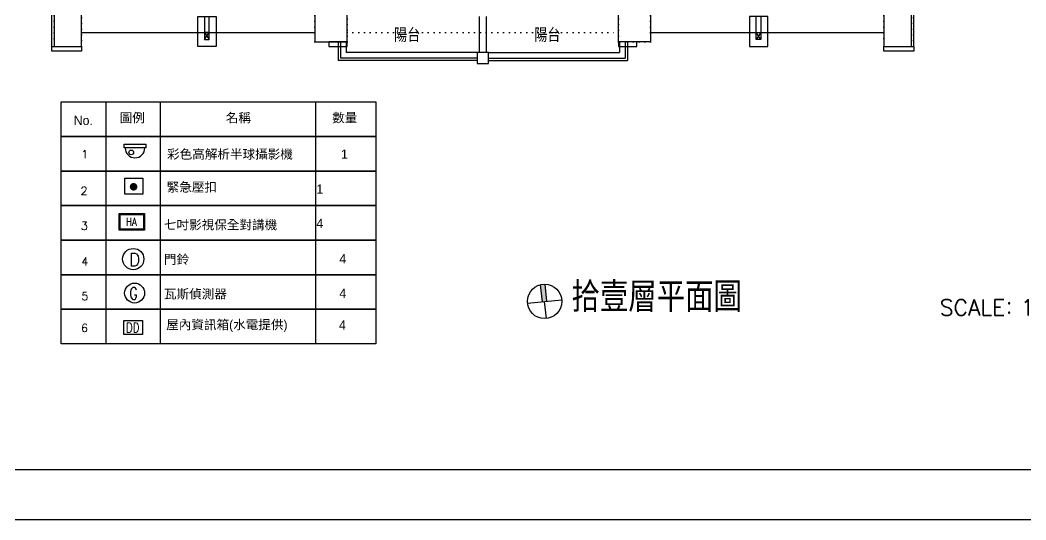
# Model space of a CAD drawing. Header units: millimetres. Extents: x 45074 to 106565, y 51012 to 60222.
# Drawn here: x 102684 to 104872, y 53890 to 54978 of the extents above; entities that cross this region are included whole.
import ezdxf
from ezdxf.enums import TextEntityAlignment as Align

# ---------------------------------------------------------------- set-up
doc = ezdxf.new("R2010")
doc.units = ezdxf.units.MM
doc.header["$LTSCALE"] = 50
doc.header["$MEASUREMENT"] = 0
doc.linetypes.add('ACISOTGL', pattern=[3, 2, -1])
doc.linetypes.add('DOT', pattern=[0.25, 0, -0.25])
doc.layers.get('0').update_dxf_attribs({"color": 8, "linetype": 'CONTINUOUS'})
for name, color, linetype in [('00', 7, 'DOT'), ('22-TVB', 7, 'CONTINUOUS'), ('22-監控', 3, 'CONTINUOUS'), ('22-車位上色', 50, 'CONTINUOUS')]:
    doc.layers.add(name, color=color, linetype=linetype)
doc.styles.add('C1', font='SIMPLEX.shx', dxfattribs={"bigfont": 'CHINESET.shx'})
doc.styles.add('COMPLEX', font='COMPLEX.SHX')
doc.styles.add('DAYUM', font='romant.shx', dxfattribs={"width": 0.8, "bigfont": 'china.shx'})
doc.styles.add('JECMH', font='SIMPLEX.SHX', dxfattribs={"bigfont": 'JECM.SHX'})
doc.styles.add('NOTHING', font='TC-SIMP.SHX', dxfattribs={"bigfont": 'AE.SHX'})
doc.styles.get("Standard").update_dxf_attribs({"font": 'romanc', "bigfont": 'CHINA.SHX'})
doc.styles.add('標楷', font='c2.shx', dxfattribs={"bigfont": 'china.shx'})

# ---------------------------------------------------------------- blocks, each defined once
blk = doc.blocks.new('$$AR03-4')
for p, q in [((-18, 135), (-18, 268.8)), ((18, 135), (18, 268.8)), ((-135, 135), (135, 135)), ((0, 0), (0, 135))]:
    blk.add_line(p, q)
blk.add_circle((0, 135), 135)
at = {"linetype": 'Continuous'}
for points in [[(0, 270), (0, 135), (-18, 268.8), (-18, 135)], [(0, 270), (0, 135), (18, 268.8), (18, 135)]]:
    blk.add_solid(points, dxfattribs=at)
blk = doc.blocks.new('A$C10949')
for p, q in [((330, 2147.5), (330, 2226)), ((345, 2147.5), (345, 2226)), ((-257.5, 2182.5), (-267.5, 2197.5)), ((-257.5, 2197.5), (-267.5, 2197.5)), ((-267.5, 2197.5), (-267.5, 2147.5)), ((-257.5, 2197.5), (-267.5, 2182.5)), ((-257.5, 2147.5), (-257.5, 2197.5)), ((942.5, 2197.5), (932.5, 2197.5)), ((942.5, 2197.5), (932.5, 2182.5)), ((942.5, 2182.5), (932.5, 2197.5)), ((932.5, 2197.5), (932.5, 2147.5)), ((942.5, 2147.5), (942.5, 2197.5)), ((-267.5, 2182.5), (-257.5, 2182.5)), ((932.5, 2182.5), (942.5, 2182.5)), ((-810, 27.5), (-810, 512.5)), ((-810, 512.5), (-810, 512.5)), ((-805, 512.5), (-810, 512.5)), ((1060, 512.5), (1065, 512.5)), ((1065, 27.5), (1065, 512.5)), ((-477.5, 92.5), (-477.5, 42.5)), ((-467.5, 42.5), (-467.5, 92.5)), ((120, 92.5), (120, 14)), ((135, 92.5), (135, 14)), ((722.5, 42.5), (722.5, 92.5)), ((732.5, 92.5), (732.5, 42.5)), ((-467.5, 57.5), (-477.5, 57.5)), ((-477.5, 42.5), (-467.5, 57.5)), ((-477.5, 57.5), (-467.5, 42.5)), ((732.5, 57.5), (722.5, 42.5)), ((732.5, 42.5), (722.5, 57.5)), ((722.5, 57.5), (732.5, 57.5)), ((-477.5, 42.5), (-467.5, 42.5)), ((732.5, 42.5), (722.5, 42.5))]:
    blk.add_line(p, q)
for points in [[(325, 2226), (350, 2226), (350, 2250), (325, 2250)], [(-595, 2212.5), (-525, 2212.5), (-525, 2202.5), (-595, 2202.5)], [(-282.5, 2147.5), (-242.5, 2147.5), (-242.5, 2212.5), (-282.5, 2212.5)], [(2.5, 2202.5), (42.5, 2202.5), (42.5, 2212.5), (2.5, 2212.5)], [(632.5, 2202.5), (672.5, 2202.5), (672.5, 2212.5), (632.5, 2212.5)], [(957.5, 2147.5), (917.5, 2147.5), (917.5, 2212.5), (957.5, 2212.5)], [(1200, 2212.5), (1270, 2212.5), (1270, 2202.5), (1200, 2202.5)], [(-492.5, 92.5), (-452.5, 92.5), (-452.5, 27.5), (-492.5, 27.5)], [(747.5, 92.5), (707.5, 92.5), (707.5, 27.5), (747.5, 27.5)], [(-810, 27.5), (-745, 27.5), (-745, 17.5), (-810, 17.5)], [(-207.5, 27.5), (-167.5, 27.5), (-167.5, 37.5), (-207.5, 37.5)], [(422.5, 27.5), (462.5, 27.5), (462.5, 37.5), (422.5, 37.5)], [(1000, 27.5), (1065, 27.5), (1065, 17.5), (1000, 17.5)], [(115, -10), (140, -10), (140, 14), (115, 14)]]:
    blk.add_lwpolyline(points, close=True)
blk = doc.blocks.new('ccd2')
at = {"layer": '22-監控', "color": 6}
for p, q in [((48945.7, -25804.4), (48945.7, -25794.7)), ((48945.7, -25794.7), (48999.2, -25794.7)), ((48999.2, -25794.7), (48999.2, -25804.4)), ((48999.2, -25804.4), (48945.7, -25804.4))]:
    blk.add_line(p, q, dxfattribs=at)
blk.add_circle((48963.1, -25815.3), 5.8, dxfattribs=at)
blk.add_arc((48972.5, -25804.4), 24.5, 180, 0, dxfattribs=at)
blk = doc.blocks.new('HA')
at = {"layer": '22-監控', "color": 1}
for points in [[(-96822.4, -56290), (-96663.2, -56290), (-96663.2, -56394.3), (-96822.4, -56394.3)], [(-96816.1, -56296.3), (-96669.6, -56296.3), (-96669.6, -56388.4), (-96816.1, -56388.4)]]:
    blk.add_lwpolyline(points, close=True, dxfattribs=at)
at = {"layer": '22-監控', "color": 1, "style": 'DAYUM', "width": 0.8}
blk.add_text('HA', height=49.51, dxfattribs=at).set_placement((-96745.2, -56341.9), align=Align.MIDDLE)
blk = doc.blocks.new('G')
at = {"layer": '22-監控', "color": 1}
blk.add_circle((-96737.5, -59012.7), 69.7, dxfattribs=at)
at = {"layer": '22-監控', "color": 1, "style": 'DAYUM', "width": 0.8}
blk.add_text('G', height=83.3, dxfattribs=at).set_placement((-96775.3, -59056.6))
blk = doc.blocks.new('押扣')
at = {"layer": '22-監控', "color": 3}
blk.add_lwpolyline([(82359, -77669), (82554, -77669), (82554, -77844), (82359, -77844)], close=True, dxfattribs=at)
at = {"layer": '22-監控', "color": 3, "const_width": 41.5}
blk.add_lwpolyline([(82434, -77763, 1), (82475, -77763, 1)], format="xyb", close=True, dxfattribs=at)
blk = doc.blocks.new('D')
at = {"layer": '22-監控', "color": 3}
blk.add_circle((53029, -109364.5), 77.2, dxfattribs=at)
at = {"layer": '22-監控', "color": 3, "insert": (52997.2, -109322.4), "char_height": 92.2, "attachment_point": 1, "style": 'COMPLEX'}
blk.add_mtext_dynamic_manual_height_columns('D', width=59.494, gutter_width=576, heights=[0], dxfattribs=at)
blk = doc.blocks.new('DD')
at = {"layer": '22-車位上色', "color": 1}
blk.add_lwpolyline([(-96862, -56938), (-96594, -56938), (-96594, -57139), (-96862, -57139)], close=True, dxfattribs=at)
at = {"layer": '22-TVB', "color": 1, "style": 'DAYUM', "width": 0.8}
blk.add_text('DD', height=137.5, dxfattribs=at).set_placement((-96834, -57109))

msp = doc.modelspace()

# ---------------------------------------------------------------- linework, layer by layer
for p, q in [((102817.857, 54950.566), (103325.357, 54950.566)), ((104055.357, 54950.566), (104562.857, 54950.566)), ((103375.857, 54930.566), (103375.857, 54890.066)), ((103380.857, 54930.566), (103380.857, 54895.066)), ((103392.857, 54930.566), (103392.857, 54907.066)), ((103987.857, 54930.566), (103987.857, 54907.066)), ((103999.857, 54930.566), (103999.857, 54895.066)), ((104004.857, 54930.566), (104004.857, 54890.066)), ((103677.857, 54890.066), (103375.857, 54890.066)), ((103677.857, 54895.066), (103380.857, 54895.066)), ((103677.857, 54907.066), (103392.857, 54907.066)), ((103702.857, 54907.066), (103987.857, 54907.066)), ((103702.857, 54895.066), (103999.857, 54895.066)), ((103702.857, 54890.066), (104004.857, 54890.066))]:
    msp.add_line(p, q)
at = {"color": 4, "linetype": 'Continuous'}
msp.add_line((98331.562, 53999.77), (106116.562, 53999.77), dxfattribs=at)
at = {"color": 7, "linetype": 'Continuous'}
msp.add_line((106261.562, 53889.77), (98196.562, 53889.77), dxfattribs=at)
for points in [[(102757.857, 54920.566), (102817.857, 54920.566), (102817.857, 55000.566), (102757.857, 55000.566)], [(103325.357, 54930.566), (103395.357, 54930.566), (103395.357, 55000.566), (103325.357, 55000.566)], [(104055.357, 54930.566), (103985.357, 54930.566), (103985.357, 55000.566), (104055.357, 55000.566)], [(104562.857, 54920.566), (104622.857, 54920.566), (104622.857, 55000.566), (104562.857, 55000.566)], [(104562.857, 54920.566), (104622.857, 54920.566), (104622.857, 55000.566), (104562.857, 55000.566)]]:
    msp.add_lwpolyline(points, close=True)
at = {"layer": '00'}
for p, q in [((102817.857, 54950.566), (103325.357, 54950.566)), ((103395.357, 54950.566), (103985.357, 54950.566)), ((104055.357, 54950.566), (104562.857, 54950.566))]:
    msp.add_line(p, q, dxfattribs=at)
for points in [[(102757.857, 54920.566), (102817.857, 54920.566), (102817.857, 55000.566), (102757.857, 55000.566)], [(103325.357, 54930.566), (103395.357, 54930.566), (103395.357, 55000.566), (103325.357, 55000.566)], [(104055.357, 54930.566), (103985.357, 54930.566), (103985.357, 55000.566), (104055.357, 55000.566)], [(104562.857, 54920.566), (104622.857, 54920.566), (104622.857, 55000.566), (104562.857, 55000.566)]]:
    msp.add_lwpolyline(points, close=True, dxfattribs=at)
at = {"layer": '22-監控', "color": 30}
for p, q in [((102870.658, 54799.757), (102870.658, 54724.498)), ((102988.916, 54799.757), (102988.916, 54724.498)), ((103326.845, 54799.757), (103326.845, 54724.498)), ((102870.658, 54724.498), (102870.658, 54649.24)), ((102988.916, 54724.498), (102988.916, 54649.24)), ((103326.845, 54724.498), (103326.845, 54649.24)), ((102870.658, 54649.24), (102870.658, 54573.981)), ((102988.916, 54649.24), (102988.916, 54573.981)), ((103326.845, 54649.24), (103326.845, 54573.981)), ((102870.658, 54573.981), (102870.658, 54498.722)), ((102988.916, 54573.981), (102988.916, 54498.722)), ((103326.845, 54573.981), (103326.845, 54498.722)), ((102870.658, 54498.722), (102870.658, 54423.464)), ((102988.916, 54498.722), (102988.916, 54423.464)), ((103326.845, 54498.722), (103326.845, 54423.464)), ((102870.658, 54423.464), (102870.658, 54348.205)), ((102988.916, 54423.464), (102988.916, 54348.205)), ((103326.845, 54423.464), (103326.845, 54348.205)), ((102870.658, 54348.205), (102870.658, 54272.946)), ((102988.916, 54348.205), (102988.916, 54272.946)), ((103326.845, 54348.205), (103326.845, 54272.946))]:
    msp.add_line(p, q, dxfattribs=at)
for points in [[(102773.253, 54799.757), (103457.83, 54799.757), (103457.83, 54724.498), (102773.253, 54724.498)], [(102773.253, 54724.498), (103457.83, 54724.498), (103457.83, 54649.24), (102773.253, 54649.24)], [(102773.253, 54649.24), (103457.83, 54649.24), (103457.83, 54573.981), (102773.253, 54573.981)], [(102773.253, 54573.981), (103457.83, 54573.981), (103457.83, 54498.722), (102773.253, 54498.722)], [(102773.253, 54498.722), (103457.83, 54498.722), (103457.83, 54423.464), (102773.253, 54423.464)], [(102773.253, 54423.464), (103457.83, 54423.464), (103457.83, 54348.205), (102773.253, 54348.205)], [(102773.253, 54348.205), (103457.83, 54348.205), (103457.83, 54272.946), (102773.253, 54272.946)]]:
    msp.add_lwpolyline(points, close=True, dxfattribs=at)

# ---------------------------------------------------------------- block references
msp.add_blockref('A$C10949', (103562.857, 54893.066))
at = {"xscale": 0.2773333120000002, "yscale": 0.2773333120000002, "zscale": 0.2773333120000002, "rotation": 5.829486384149337}
msp.add_blockref('$$AR03-4', (103828.675, 54328.08), dxfattribs=at)
at = {"layer": '22-監控', "xscale": 0.8716142405323601, "yscale": 0.8716142405323601, "zscale": 0.8716142405323601}
msp.add_blockref('ccd2', (60248.738, 77190.914, 0), dxfattribs=at)
at = {"layer": '22-監控', "color": 4, "linetype": 'ACISOTGL', "xscale": 0.2, "yscale": 0.2, "zscale": 0.2}
msp.add_blockref('押扣', (86439.908, 70167.583), dxfattribs=at)
at = {"layer": '22-監控', "color": 1, "xscale": 0.3473229375, "yscale": 0.3473229375, "zscale": 0.3473229375}
msp.add_blockref('HA', (136528.006, 74107.676), dxfattribs=at)
at = {"layer": '22-監控', "color": 3}
for name, p, xscale, yscale, zscale in [('D', (87021.342, 87266.898), 0.3, 0.3, 0.3), ('G', (133037.899, 72748.438), 0.311201352, 0.311201352, 0.311201352)]:
    msp.add_blockref(name, p, dxfattribs=dict(at, xscale=xscale, yscale=yscale, zscale=zscale))
at = {"layer": '22-車位上色', "color": 1, "xscale": 0.15, "yscale": 0.15, "zscale": 0.15}
msp.add_blockref('DD', (117439.16, 62864.471), dxfattribs=at)

# ---------------------------------------------------------------- texts
for s, height, style, p in [('陽台', 30, 'NOTHING', (103497.452, 54930.2)), ('陽台', 30, 'NOTHING', (103802.452, 54930.2)), ('SCALE：1/100', 35, 'JECMH', (104684.396, 54334.546))]:
    msp.add_text(s, height=height, dxfattribs=dict(style=style)).set_placement(p)
at = {"linetype": 'Continuous', "style": '標楷'}
msp.add_text('拾壹層平面圖', height=65, dxfattribs=at).set_placement((103883.405, 54342.407))
at = {"layer": '22-監控', "color": 2, "char_height": 20.06091, "attachment_point": 1}
for s, width, insert in [('{\\Figes1001|c136;\\C0;No.}', 1341.60835, (102800.595, 54769.516)), ('{\\fPMingLiU|b0|i0|c136|p18;\\C0;圖例}', 3990.07582, (102900.548, 54775.438)), ('{\\fPMingLiU|b0|i0|c136|p18;\\C0;名稱}', 8722.94624, (103131.223, 54775.438)), ('{\\fPMingLiU|b0|i0|c136|p18;\\C0;數量}', 4030.82004, (103362.614, 54775.438)), ('{\\fPMingLiU|b0|i0|c136|p18;\\C0;彩色高解析半球攝影機\u3000\u3000\u3000\u3000\u3000\u3000}', 16976.98616, (103003.689, 54696.139)), ('\\pxi12;{\\Figes1001|c136;\\C0;1}', 140.57096, (103141.194, 54696.158)), ('{\\fPMingLiU|b0|i0|c136|p18;\\C0;緊急壓扣\u3000}', 16976.98616, (103002.898, 54624.439)), ('\\pxi12,qc;{\\Figes1001|c136;\\C0;1}', 140.57096, (103145.23, 54620.075)), ('{\\fPMingLiU|b0|i0|c136|p18;\\C0;七吋影視保全對講機\u3000\u3000\u3000\u3000\u3000\u3000}', 16976.98616, (102996.887, 54542.353)), ('\\pxi12,qc;{\\Figes1001|c136;\\C0;4}', 140.57096, (103145.23, 54545.364)), ('{\\fPMingLiU|b0|i0|c136|p18;\\C0;門鈴\u3000\u3000\u3000\u3000\u3000\u3000}', 16976.98616, (102996.887, 54467.094)), ('\\pxqc;{\\Figes1001|c136;\\C0;4}', 1129.21307, (102821.349, 54468.482)), ('{\\fPMingLiU|b0|i0|c136|p18;\\C0;瓦斯偵測器\u3000\u3000\u3000\u3000\u3000\u3000}', 16976.98616, (102996.887, 54391.836)), ('\\pxqc;{\\Figes1001|c136;\\C0;4}', 1129.21307, (102821.349, 54393.223)), ('{\\fPMingLiU|b0|i0|c136|p18;\\C0;屋內資訊箱(水電提供)}', 16976.98616, (103001.848, 54324.836)), ('\\pxqc;{\\Figes1001|c136;\\C0;4}', 1129.21307, (102820.373, 54323.968))]:
    msp.add_mtext_dynamic_manual_height_columns(s, width=width, gutter_width=1.08, heights=[0], dxfattribs=dict(at, insert=insert))
at = {"layer": '22-監控', "color": 0, "char_height": 17.55, "attachment_point": 1, "style": 'C1'}
for s, insert in [('1', (102817.323, 54694.776)), ('2', (102815.556, 54614.963)), ('3', (102816.232, 54538.798)), ('4', (102817.325, 54460.971)), ('5', (102817.325, 54385.712)), ('6', (102816.369, 54316.415))]:
    msp.add_mtext_dynamic_manual_height_columns(s, width=1.07989, gutter_width=13.5, heights=[0], dxfattribs=dict(at, insert=insert))

doc.saveas('drawing.dxf')
